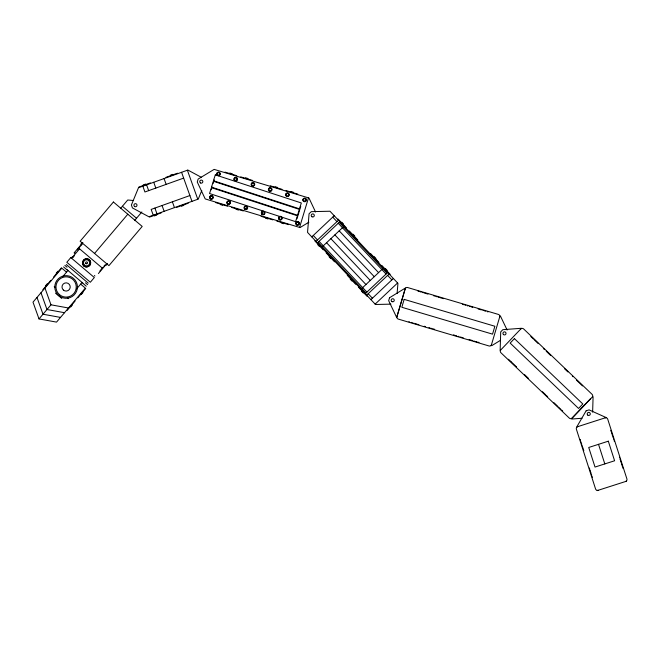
<?xml version="1.0" encoding="UTF-8"?>
<svg xmlns="http://www.w3.org/2000/svg" width="660" height="660" viewBox="0 0 660 660"><rect width="100%" height="100%" fill="white"/><g stroke="black" fill="none" stroke-linecap="round" stroke-linejoin="round"><path stroke-width="0.99" d="M500.148 350.584L500.701 331.906L502.829 329.678L521.466 328.276M592.63 412.162L593.092 396.726M397.097 293.593L397.939 283.338L329.992 211.233L311.314 211.654L309.07 213.766L307.543 232.394L375.49 304.491L390.926 304.144M491.221 345.551L499.983 315.967M299.566 227.411L308.484 197.876M213.097 183.406L214.252 179.867M211.159 189.808L212.091 186.978M298.84 212.388L300.754 206.522M296.901 218.782L298.823 212.916M201.77 190.525L198.256 199.097L148.888 216.777L132.437 207.916L131.398 205.012L138.493 187.729L187.861 170.049L201.448 177.367M45.581 285.73L47.239 283.775M56.224 273.182L57.882 271.227M80.834 244.159L82.252 242.492M42.817 289.781L50.787 280.393M53.46 277.233L61.429 267.844M74.077 252.92L82.879 242.55M74.473 253.258L75.034 252.599M77.253 249.975L79.744 247.038M80.462 246.196L82.45 243.853M71.593 258.241L79.571 248.828M72.979 257.4L74.316 255.833M62.543 276.862L67.865 270.592L63.55 266.929M120.417 208.626L127.726 199.996L133.543 200.516M80.652 284.13L85.363 288.123L56.529 322.113L39.006 318.928L50.977 304.813L44.971 288.04M94.545 253.44L127.809 214.22M76.659 288.832L81.98 282.562M134.533 220.597L141.85 211.967M99.858 271.021L102.976 267.341M103.917 266.244L104.948 265.023M67.13 310.406L75.1 301.01M77.773 297.858L85.742 288.461M98.398 273.545L106.672 263.786M70.678 307.015L72.336 305.06M81.32 294.467L82.978 292.512M105.938 265.452L107.481 263.629M571.403 418.679L590.593 398.607M311.776 236.882L334.224 215.721M316.008 241.37L338.456 220.209M317.996 242.327L339.289 222.255M322.228 246.815L343.522 226.743M361.614 288.61L382.907 268.537M365.846 293.098L387.139 273.034M366.679 295.144L389.128 273.983M370.912 299.632L393.36 278.471M375.144 304.128L397.592 282.967M491.708 345.691L500.486 340.312M308.863 222.222L300.052 227.56L205.21 198.924L197.257 182.011L198.148 179.066L214.129 169.389L308.971 198.025L315.546 211.992M143.228 184.94L145.637 184.074M170.338 175.23L172.747 174.372M138.806 187.069L150.406 182.919M165.916 177.358L177.515 173.209M183.653 178.109L144.919 191.977L142.84 186.169M189.89 195.541L151.165 209.41L153.244 215.218M149.556 217.082L161.147 212.933M176.665 207.372L188.257 203.222M154.316 215.919L156.733 215.061M181.426 206.217L183.843 205.351M597.176 490.611L626.554 481.181M571.774 419.034L582.038 418.258M50.977 304.813L68.5 307.997M64.515 312.7L46.984 309.515L40.986 292.743M60.522 317.411L42.999 314.226L36.993 297.454M417.97 291.134L419.116 291.472M420.024 291.745L421.22 292.099M422.68 292.528L423.456 292.76M424.438 293.048L425.626 293.403M426.409 293.634L427.936 294.088M433.744 295.812L434.618 296.068M435.806 296.414L436.994 296.769M438.009 297.074L439.156 297.412M440.22 297.726L441.4 298.072M442.183 298.312L443.421 298.675M462.371 304.285L463.765 304.705M464.821 305.011L465.638 305.258M467.148 305.704L468.039 305.968M469.549 306.413L470.365 306.652M471.413 306.966L472.709 307.346M478.145 308.962L479.193 309.268M479.977 309.507L481.412 309.928M482.922 310.373L483.367 310.505M484.382 310.81L485.579 311.165M487.195 311.644L488.053 311.891M408.919 321.7L409.398 321.849M411.221 322.385L412.318 322.707M413.622 323.095L414.043 323.218M415.387 323.623L417.004 324.101M417.862 324.357L418.885 324.654M424.273 326.254L425.568 326.634M428.959 327.64L430.097 327.979M431.161 328.292L432.077 328.564M433.133 328.878L434.659 329.332M453.42 334.884L454.715 335.272M455.416 335.478L456.58 335.825M458.089 336.27L458.981 336.534M460.498 336.979L461.307 337.219M462.363 337.532L463.221 337.788M469.095 339.529L470.489 339.941M471.19 340.147L472.354 340.494M473.872 340.939L474.317 341.08M475.712 341.492L477.081 341.897M478.096 342.193L478.995 342.466M229.779 173.035L232.229 173.778M245.536 177.796L247.987 178.53M275.072 186.714L277.522 187.448M290.821 191.466L293.271 192.208M224.961 172.12L236.75 175.684M240.718 176.872L252.508 180.436M270.253 185.79L282.043 189.354M286.003 190.55L297.792 194.106M215.746 202.636L227.543 206.2M231.503 207.397L243.292 210.952M261.038 216.315L272.827 219.871M276.787 221.067L288.577 224.631M220.267 204.542L222.725 205.285M236.024 209.294L238.474 210.037M265.559 218.212L268.01 218.955M281.308 222.973L283.759 223.715M279.923 216.529L209.542 193.529L211.456 187.663L297.478 215.779L295.564 221.645L281.878 217.173M122.405 206.275L136.529 218.245M78.787 248.168L102.316 268.117M72.196 256.732L72.773 257.227M94.363 275.534L94.941 276.02M66.272 264.52L88.234 283.14M64.878 265.361L67.04 267.193M85.47 282.818L87.623 284.65M67.18 269.808L82.863 283.115M82.896 283.338L86.295 286.217M66.536 272.159L61.825 268.166L33 302.156L39.006 318.928M54.227 286.663L55.176 287.471M67.403 297.841L68.343 298.642M55.489 293.131L61.768 298.452M530.813 336.501L533.577 339.141M534.344 339.875L538.279 343.637M543.353 348.488L544.574 349.651M546.241 351.244L547.156 352.118M547.387 352.341L549.186 354.065M549.384 354.247L550.539 355.352M564.605 368.791L567.889 371.935M572.402 376.241L572.839 376.662M576.502 380.16L582.524 385.918M508.456 359.238L511.186 361.845M511.393 362.043L515.848 366.292M516.169 366.605L516.615 367.034M524.543 374.608L528.511 378.403M542.438 391.71L544.162 393.36M544.426 393.608L545.754 394.878M546.513 395.604L547.668 396.709M553.963 402.715L557.65 406.246M558.409 406.972L559.465 407.979M560.076 408.565L560.769 409.225M561.561 409.984L562.716 411.081M341.748 222.197L343.505 224.062M353.026 234.176L354.783 236.041M374.187 256.625L375.944 258.497M385.473 268.603L387.23 270.468M338.027 219.004L346.475 227.964M349.313 230.975L357.761 239.943M370.466 253.432L378.914 262.399M381.752 265.411L390.2 274.37M339.199 222.337L387.057 273.116M332.731 217.132L336.963 221.62M387.635 275.393L391.867 279.881M338.233 223.253L386.084 274.032M339.182 230.835L378.568 272.629M334.876 234.894L374.261 276.688M330.875 238.664L370.26 280.459M326.56 242.723L365.953 284.526M319.052 241.321L366.902 292.099M313.269 235.471L317.501 239.959M368.173 293.733L372.405 298.221M318.079 242.245L365.929 293.015M314.82 240.867L323.268 249.835M326.106 252.846L334.554 261.805M347.267 275.294L355.715 284.262M358.553 287.273L367.001 296.233M317.79 244.769L319.547 246.634M329.076 256.748L330.833 258.613M350.237 279.197L351.995 281.061M361.523 291.175L363.28 293.04M500.47 316.107L507.119 330.049M187.382 170.222L197.777 199.27M181.574 172.301L191.969 201.349M164.06 178.571L166.138 184.379M172.375 201.811L174.463 207.619M153.731 182.267L155.81 188.075M162.055 205.507L164.134 211.315M146.586 184.825L148.665 190.641M154.902 208.065L156.989 213.873M610.756 430.303L611.201 431.698M611.432 432.391L611.803 433.546M612.059 434.362L612.422 435.493M612.744 436.499L613.049 437.44M613.42 438.595L613.643 439.288M614.056 440.575L614.245 441.16M619.41 457.248L619.6 457.834M620.012 459.112L620.235 459.814M620.606 460.969L621.085 462.47M621.373 463.353L621.703 464.392M621.934 465.102L622.306 466.282M622.718 467.56L622.949 468.278M598.521 444.329L604.808 463.914M580.189 439.379L580.437 440.162M580.99 441.87L581.188 442.489M581.592 443.759L581.798 444.386M582.211 445.681L582.458 446.449M582.772 447.43L583.151 448.61M583.399 449.386L583.795 450.607M589.38 468.006L589.669 468.897M589.99 469.904L590.428 471.265M590.733 472.213L591.013 473.096M591.319 474.045L591.756 475.406M592.094 476.454L592.366 477.304M298.634 222.511A1.543 1.543 0 0 1 297.858 225.068A1.543 1.543 0 0 1 296.035 223.121M296.2 222.75A1.543 1.543 0 0 1 296.777 222.205M297.157 222.065A1.543 1.543 0 0 1 297.957 222.09M281.399 217.305A1.543 1.543 0 0 1 281.589 219.178M281.333 219.491A1.543 1.543 0 0 1 278.8 217.915M278.965 217.552A1.543 1.543 0 0 1 279.551 217M264.412 212.429A1.543 1.543 0 0 1 264.363 213.972M264.107 214.285A1.543 1.543 0 0 1 261.739 212.347M261.995 212.033A1.543 1.543 0 0 1 262.317 211.802M263.497 211.687A1.543 1.543 0 0 1 264.173 212.108M247.178 207.232A1.543 1.543 0 0 1 245.776 209.5A1.543 1.543 0 0 1 244.505 207.149M244.761 206.836A1.543 1.543 0 0 1 245.091 206.596M246.634 206.646A1.543 1.543 0 0 1 246.947 206.902M229.952 202.026A1.543 1.543 0 0 1 230.068 203.206M229.903 203.569A1.543 1.543 0 0 1 227.774 204.072A1.543 1.543 0 0 1 227.279 201.944M227.535 201.63A1.543 1.543 0 0 1 227.865 201.399M229.408 201.448A1.543 1.543 0 0 1 229.713 201.704M212.866 197.2A1.543 1.543 0 0 1 212.842 198M212.677 198.371A1.543 1.543 0 0 1 210.111 198.454A1.543 1.543 0 0 1 211.01 196.053M211.406 196.012A1.543 1.543 0 0 1 212.173 196.243M253.308 185.831A1.543 1.543 0 0 1 251.41 184.42A1.543 1.543 0 0 1 253.135 182.795A1.543 1.543 0 0 1 254.43 184.775M254.265 185.146A1.543 1.543 0 0 1 253.679 185.691M237.039 179.941A1.543 1.543 0 0 1 234.91 180.444M234.597 180.188A1.543 1.543 0 0 1 234.671 178.002M234.993 177.771A1.543 1.543 0 0 1 237.08 178.398M269.123 188.405A1.543 1.543 0 0 1 271.656 189.981M271.491 190.344A1.543 1.543 0 0 1 270.913 190.888M269.734 191.012A1.543 1.543 0 0 1 268.876 188.719M219.805 174.743A1.543 1.543 0 0 1 219.549 175.048M219.227 175.288A1.543 1.543 0 0 1 218.047 175.403M217.371 174.982A1.543 1.543 0 0 1 217.437 172.804M217.767 172.565A1.543 1.543 0 0 1 219.854 173.2M288.775 194.007A1.543 1.543 0 0 1 288.139 196.094M286.597 196.045A1.543 1.543 0 0 1 286.291 195.789M286.052 195.467A1.543 1.543 0 0 1 286.102 193.924M286.358 193.611A1.543 1.543 0 0 1 288.536 193.677M306.001 199.204A1.543 1.543 0 0 1 305.951 200.747M305.695 201.061A1.543 1.543 0 0 1 303.517 200.995M303.278 200.665A1.543 1.543 0 0 1 303.913 198.577M305.085 198.462A1.543 1.543 0 0 1 305.77 198.883M605.137 417.846A2.054 2.054 0 0 1 607.728 419.183L626.901 478.912A2.054 2.054 0 0 1 625.573 481.495M577.723 426.649A2.054 2.054 0 0 0 576.394 429.239L595.567 488.969A2.054 2.054 0 0 0 598.158 490.297M499.768 316.973A2.054 2.054 0 0 0 498.382 314.416L407.665 287.546A2.054 2.054 0 0 0 405.108 288.932L396.932 316.544A2.054 2.054 0 0 0 398.318 319.102L489.035 345.972A2.054 2.054 0 0 0 491.593 344.586M82.516 262.111L82.467 263.183A4.166 4.133 -49.7 0 0 86.906 266.945L89.702 265.51L90.668 262.515A4.166 4.133 -49.7 0 0 86.237 258.753L84.224 259.462L82.516 262.111M389.548 297.734L388.674 300.688L396.718 317.551L405.479 287.974L389.548 297.734M404.159 299.376L401.825 307.271L492.541 334.141L494.876 326.254L404.159 299.376M215.317 174.859L213.403 180.725L299.425 208.84L301.339 202.975L215.317 174.859M213.386 181.261L211.472 187.126L297.495 215.242L299.409 209.377L213.386 181.261M586.138 410.817L576.741 426.97L606.119 417.532L589.075 409.876L586.138 410.817M113.413 202.01L80.149 241.23L108.941 265.642L142.197 226.429L113.413 202.01M70.81 257.573L66.817 262.284L90.346 282.241L94.339 277.53L70.81 257.573M520.748 329.018L500.858 349.841A2.054 2.054 0 0 0 500.923 352.745L569.324 418.118A2.054 2.054 0 0 0 572.236 418.052L592.127 397.229A2.054 2.054 0 0 0 592.061 394.325L523.66 328.952A2.054 2.054 0 0 0 520.748 329.018M514.42 338.621L510.163 343.084L578.564 408.449L582.83 403.986L514.42 338.621M608.314 441.185L588.728 447.472L595.015 467.057L614.6 460.771L608.314 441.185M244.942 209.245A1.798 1.798 0 0 0 247.69 207.768A1.798 1.798 0 0 0 245.041 206.126A1.798 1.798 0 0 0 244.942 209.245M245.223 208.799A1.279 1.279 0 0 0 247.178 207.751A1.279 1.279 0 0 0 245.289 206.588A1.279 1.279 0 0 0 245.223 208.799M279.403 219.648A1.798 1.798 0 0 0 282.15 218.171A1.798 1.798 0 0 0 279.502 216.529A1.798 1.798 0 0 0 279.403 219.648M279.675 219.202A1.279 1.279 0 0 0 281.63 218.155A1.279 1.279 0 0 0 279.749 216.991A1.279 1.279 0 0 0 279.675 219.202M252.004 185.864A1.798 1.798 0 0 0 254.752 184.387A1.798 1.798 0 0 0 252.103 182.746A1.798 1.798 0 0 0 252.004 185.864M252.277 185.419A1.279 1.279 0 0 0 254.232 184.371A1.279 1.279 0 0 0 252.351 183.2A1.279 1.279 0 0 0 252.277 185.419M303.691 201.465A1.798 1.798 0 0 0 306.438 199.996A1.798 1.798 0 0 0 303.79 198.346A1.798 1.798 0 0 0 303.691 201.465M303.963 201.028A1.279 1.279 0 0 0 305.918 199.98A1.279 1.279 0 0 0 304.037 198.808A1.279 1.279 0 0 0 303.963 201.028M217.544 175.453A1.798 1.798 0 0 0 220.291 173.984A1.798 1.798 0 0 0 217.643 172.343A1.798 1.798 0 0 0 217.544 175.453M217.816 175.015A1.279 1.279 0 0 0 219.78 173.968A1.279 1.279 0 0 0 217.891 172.796A1.279 1.279 0 0 0 217.816 175.015M286.465 196.267A1.798 1.798 0 0 0 289.212 194.791A1.798 1.798 0 0 0 286.564 193.149A1.798 1.798 0 0 0 286.465 196.267M286.737 195.822A1.279 1.279 0 0 0 288.692 194.774A1.279 1.279 0 0 0 286.803 193.603A1.279 1.279 0 0 0 286.737 195.822M262.177 214.442A1.798 1.798 0 0 0 264.924 212.974A1.798 1.798 0 0 0 262.276 211.332A1.798 1.798 0 0 0 262.177 214.442M262.449 214.005A1.279 1.279 0 0 0 264.404 212.957A1.279 1.279 0 0 0 262.515 211.786A1.279 1.279 0 0 0 262.449 214.005M210.49 198.841A1.798 1.798 0 0 0 213.238 197.365A1.798 1.798 0 0 0 210.589 195.723A1.798 1.798 0 0 0 210.49 198.841M210.763 198.396A1.279 1.279 0 0 0 212.718 197.348A1.279 1.279 0 0 0 210.829 196.177A1.279 1.279 0 0 0 210.763 198.396M227.716 204.039A1.798 1.798 0 0 0 230.464 202.57A1.798 1.798 0 0 0 227.815 200.929A1.798 1.798 0 0 0 227.716 204.039M227.989 203.602A1.279 1.279 0 0 0 229.944 202.554A1.279 1.279 0 0 0 228.063 201.382A1.279 1.279 0 0 0 227.989 203.602M296.637 224.846A1.798 1.798 0 0 0 299.384 223.377A1.798 1.798 0 0 0 296.728 221.735A1.798 1.798 0 0 0 296.637 224.846M296.909 224.408A1.279 1.279 0 0 0 298.864 223.361A1.279 1.279 0 0 0 296.975 222.189A1.279 1.279 0 0 0 296.909 224.408M234.778 180.658A1.798 1.798 0 0 0 237.526 179.182A1.798 1.798 0 0 0 234.877 177.54A1.798 1.798 0 0 0 234.778 180.658M235.051 180.221A1.279 1.279 0 0 0 237.006 179.165A1.279 1.279 0 0 0 235.117 178.002A1.279 1.279 0 0 0 235.051 180.221M269.239 191.062A1.798 1.798 0 0 0 271.986 189.593A1.798 1.798 0 0 0 269.329 187.943A1.798 1.798 0 0 0 269.239 191.062M269.511 190.624A1.279 1.279 0 0 0 271.466 189.577A1.279 1.279 0 0 0 269.577 188.405A1.279 1.279 0 0 0 269.511 190.624M200.483 182.935A1.543 1.543 0 0 0 202.834 181.673A1.543 1.543 0 0 0 200.566 180.262A1.543 1.543 0 0 0 200.483 182.935M311.957 216.761A1.543 1.543 0 0 0 314.308 215.49A1.543 1.543 0 0 0 312.04 214.087A1.543 1.543 0 0 0 311.957 216.761M63.451 290.103A4.117 4.117 0 0 0 70.158 287.702A4.117 4.117 0 0 0 64.721 283.09A4.117 4.117 0 0 0 63.451 290.103M58.79 295.597A11.311 11.311 0 0 0 77.245 288.989A11.311 11.311 0 0 0 62.296 276.317A11.311 11.311 0 0 0 58.79 295.597M59.549 294.707A10.148 10.148 0 0 0 76.09 288.783A10.148 10.148 0 0 0 62.692 277.414A10.148 10.148 0 0 0 59.549 294.707M83.903 265.988A4.117 4.117 0 0 0 90.61 263.587A4.117 4.117 0 0 0 85.181 258.976A4.117 4.117 0 0 0 83.903 265.988M84.571 265.204A3.086 3.086 0 0 0 89.603 263.398A3.086 3.086 0 0 0 85.528 259.941A3.086 3.086 0 0 0 84.571 265.204M85.948 263.579A0.957 0.957 0 0 0 87.508 263.018A0.957 0.957 0 0 0 86.246 261.946A0.957 0.957 0 0 0 85.948 263.579M587.722 415.066A1.543 1.543 0 0 0 590.263 414.249A1.543 1.543 0 0 0 588.283 412.45A1.543 1.543 0 0 0 587.722 415.066M503.415 334.504A1.543 1.543 0 0 0 505.981 333.754A1.543 1.543 0 0 0 504.05 331.906A1.543 1.543 0 0 0 503.415 334.504M391.908 301.595A1.543 1.543 0 0 0 394.251 300.316A1.543 1.543 0 0 0 391.974 298.922A1.543 1.543 0 0 0 391.908 301.595M134.458 206.374A1.543 1.543 0 0 0 136.975 205.474A1.543 1.543 0 0 0 134.937 203.75A1.543 1.543 0 0 0 134.458 206.374"/></g></svg>
